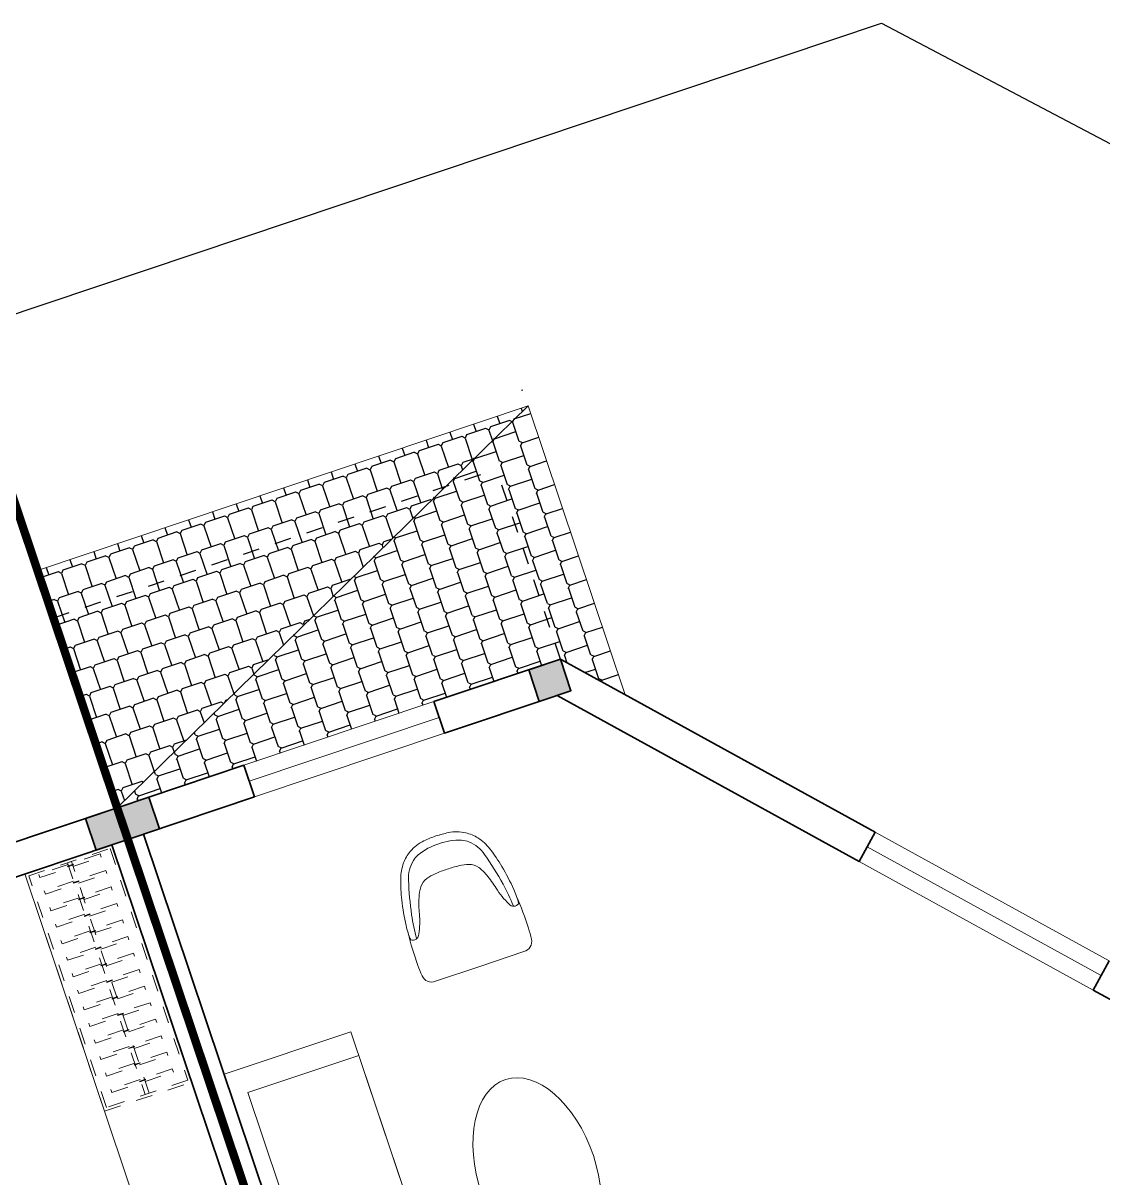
# Model space of a CAD drawing. Header units: metres. Extents: x 568332 to 569219, y 2065964 to 2066430.
# Drawn here: x 568490.17 to 568496.64, y 2066040.31 to 2066047.23 of the extents above; entities that cross this region are included whole.
import ezdxf

# ---------------------------------------------------------------- set-up
doc = ezdxf.new("R2010")
doc.units = ezdxf.units.M
for name, pattern in [('CENTER', [2, 1.25, -0.25, 0.25, -0.25]), ('HIDDEN', [0.375, 0.25, -0.125]), ('X-5M-G-MB PHONGNGU$0$HIDDEN2', [0.1875, 0.125, -0.0625])]:
    doc.linetypes.add(name, pattern=pattern)
doc.layers.get('0').update_dxf_attribs({"linetype": 'CONTINUOUS'})
doc.layers.get('DEFPOINTS').update_dxf_attribs({"linetype": 'CONTINUOUS'})
for name, color, linetype, lineweight in [('-CONCRETE', 1, 'CONTINUOUS', 35), ('-DOOR', 137, 'CONTINUOUS', 9), ('-FURNITURE', 46, 'CONTINUOUS', 9), ('-LINE1', 7, 'CONTINUOUS', 18), ('-STEEL1', 1, 'CONTINUOUS', 35), ('-WALL', 4, 'CONTINUOUS', 35), ('A-NET THAY', 125, 'CONTINUOUS', 18)]:
    doc.layers.add(name, color=color, linetype=linetype, lineweight=lineweight)
for name, color, linetype in [('-RANH GIOI LO DAT', 12, 'CONTINUOUS'), ('12. NET DIM', 252, 'CONTINUOUS'), ('13. NET HATCH', 252, 'CONTINUOUS'), ('ChiaLo', 128, 'CENTER'), ('ViaHeS', 32, 'CONTINUOUS')]:
    doc.layers.add(name, color=color, linetype=linetype)

# ---------------------------------------------------------------- blocks, each defined once
blk = doc.blocks.new('*U189')
at = {"linetype": 'X-5M-G-MB PHONGNGU$0$HIDDEN2'}
for points in [[(0, 600.0000000004657), (0, 0), (1636.196318366162, -5.568266151489479e-10), (1636.196318366162, 599.9999999999088)], [(1616.196318366162, 579.9996613718355), (1616.196318366162, 19.99966137183562), (20, 20.00000000046566), (20, 580.0000000004657)], [(1616.196318366162, 286.6991212949177), (1616.196318366162, 313.0991212948245), (20, 313.0991212953813), (19.99999859370291, 286.6991212952417)], [(113.7817614636733, 319.1750910408318), (109.4317788550979, 319.1750910408318), (109.4317788550979, 280.441767644881), (113.7817614636733, 280.441767644881)], [(227.7817614636733, 319.1750910407849), (223.4317788550979, 319.1750910407849), (223.4317788550979, 280.4417676448341), (227.7817614636733, 280.4417676448341)], [(341.7817614636733, 319.175091040738), (337.4317788550979, 319.175091040738), (337.4317788550979, 280.4417676447872), (341.7817614636733, 280.4417676447872)], [(455.7817614636733, 319.1750910406911), (451.4317788550979, 319.1750910406911), (451.4317788550979, 280.4417676447403), (455.7817614636733, 280.4417676447403)], [(569.7817614636733, 319.1750910406442), (565.431778855098, 319.1750910406442), (565.431778855098, 280.4417676446934), (569.7817614636733, 280.4417676446934)], [(683.7817614636733, 319.1750910405973), (679.431778855098, 319.1750910405973), (679.431778855098, 280.4417676446465), (683.7817614636733, 280.4417676446465)], [(797.7817614636733, 319.1750910405504), (793.431778855098, 319.1750910405504), (793.431778855098, 280.4417676445996), (797.7817614636733, 280.4417676445996)], [(911.7817614636733, 319.1750910405035), (907.431778855098, 319.1750910405035), (907.431778855098, 280.4417676445527), (911.7817614636733, 280.4417676445527)], [(1025.781761463673, 319.1750910404566), (1021.431778855098, 319.1750910404566), (1021.431778855098, 280.4417676445057), (1025.781761463673, 280.4417676445057)], [(1139.781761463673, 319.1750910404097), (1135.431778855098, 319.1750910404097), (1135.431778855098, 280.4417676444588), (1139.781761463673, 280.4417676444588)], [(1253.781761463673, 319.1750910403628), (1249.431778855098, 319.1750910403628), (1249.431778855098, 280.4417676444119), (1253.781761463673, 280.4417676444119)], [(1367.781761463673, 319.1750910403159), (1363.431778855098, 319.1750910403159), (1363.431778855098, 280.441767644365), (1367.781761463673, 280.441767644365)], [(1481.781761463673, 319.175091040269), (1477.431778855098, 319.175091040269), (1477.431778855098, 280.4417676443181), (1481.781761463673, 280.4417676443181)], [(1595.781761463673, 319.175091040222), (1591.431778855098, 319.175091040222), (1591.431778855098, 280.4417676442712), (1595.781761463673, 280.4417676442712)]]:
    blk.add_lwpolyline(points, close=True, dxfattribs=at)
for points in [[(122.2409142897814, 313.1103512093413), (122.2409142897814, 515.2497102723445), (100.1765458012815, 515.2497102723445), (100.1765458012815, 313.1103512093413)], [(236.2409142897814, 313.1103512092944), (236.2409142897814, 515.2497102722975), (214.1765458012815, 515.2497102722975), (214.1765458012815, 313.1103512092944)], [(350.2409142897814, 313.1103512092475), (350.2409142897814, 515.2497102722507), (328.1765458012815, 515.2497102722507), (328.1765458012815, 313.1103512092475)], [(464.2409142897814, 313.1103512092006), (464.2409142897814, 515.2497102722037), (442.1765458012815, 515.2497102722037), (442.1765458012815, 313.1103512092006)], [(578.2409142897814, 313.1103512091537), (578.2409142897814, 515.2497102721569), (556.1765458012815, 515.2497102721569), (556.1765458012815, 313.1103512091537)], [(692.2409142897814, 313.1103512091068), (692.2409142897814, 515.24971027211), (670.1765458012815, 515.24971027211), (670.1765458012815, 313.1103512091068)], [(806.2409142897814, 313.1103512090599), (806.2409142897814, 515.249710272063), (784.1765458012815, 515.249710272063), (784.1765458012815, 313.1103512090599)], [(920.2409142897814, 313.110351209013), (920.2409142897814, 515.2497102720162), (898.1765458012815, 515.2497102720162), (898.1765458012815, 313.110351209013)], [(1034.240914289781, 313.1103512089661), (1034.240914289781, 515.2497102719692), (1012.176545801281, 515.2497102719692), (1012.176545801281, 313.1103512089661)], [(1148.240914289781, 313.1103512089192), (1148.240914289781, 515.2497102719224), (1126.176545801281, 515.2497102719224), (1126.176545801281, 313.1103512089192)], [(1262.240914289781, 313.1103512088723), (1262.240914289781, 515.2497102718754), (1240.176545801281, 515.2497102718754), (1240.176545801281, 313.1103512088723)], [(1376.240914289781, 313.1103512088254), (1376.240914289781, 515.2497102718285), (1354.176545801281, 515.2497102718285), (1354.176545801281, 313.1103512088254)], [(1490.240914289781, 313.1103512087785), (1490.240914289781, 515.2497102717816), (1468.176545801281, 515.2497102717816), (1468.176545801281, 313.1103512087785)], [(1604.240914289781, 313.1103512087315), (1604.240914289781, 515.2497102717347), (1582.176545801281, 515.2497102717347), (1582.176545801281, 313.1103512087315)], [(100.1765458012815, 286.7103512094345), (100.1765458012815, 92.0852110228024), (122.2409142897814, 92.0852110228024), (122.2409142897814, 286.7103512094345)], [(214.1765458012815, 286.7103512093876), (214.1765458012815, 92.08521102275549), (236.2409142897814, 92.08521102275549), (236.2409142897814, 286.7103512093876)], [(328.1765458012815, 286.7103512093407), (328.1765458012815, 92.08521102270858), (350.2409142897814, 92.08521102270858), (350.2409142897814, 286.7103512093407)], [(442.1765458012815, 286.7103512092938), (442.1765458012815, 92.08521102266168), (464.2409142897814, 92.08521102266168), (464.2409142897814, 286.7103512092938)], [(556.1765458012815, 286.7103512092469), (556.1765458012815, 92.08521102261477), (578.2409142897814, 92.08521102261477), (578.2409142897814, 286.7103512092469)], [(670.1765458012815, 286.7103512092), (670.1765458012815, 92.08521102256786), (692.2409142897814, 92.08521102256786), (692.2409142897814, 286.7103512092)], [(784.1765458012815, 286.7103512091531), (784.1765458012815, 92.08521102252095), (806.2409142897814, 92.08521102252095), (806.2409142897814, 286.7103512091531)], [(898.1765458012815, 286.7103512091062), (898.1765458012815, 92.08521102247404), (920.2409142897814, 92.08521102247404), (920.2409142897814, 286.7103512091062)], [(1012.176545801281, 286.7103512090592), (1012.176545801281, 92.08521102242715), (1034.240914289781, 92.08521102242715), (1034.240914289781, 286.7103512090592)], [(1126.176545801281, 286.7103512090123), (1126.176545801281, 92.08521102238024), (1148.240914289781, 92.08521102238024), (1148.240914289781, 286.7103512090123)], [(1240.176545801281, 286.7103512089654), (1240.176545801281, 92.08521102233333), (1262.240914289781, 92.08521102233333), (1262.240914289781, 286.7103512089654)], [(1354.176545801281, 286.7103512089186), (1354.176545801281, 92.08521102228642), (1376.240914289781, 92.08521102228642), (1376.240914289781, 286.7103512089186)], [(1468.176545801281, 286.7103512088717), (1468.176545801281, 92.0852110222395), (1490.240914289781, 92.0852110222395), (1490.240914289781, 286.7103512088717)], [(1582.176545801281, 286.7103512088247), (1582.176545801281, 92.0852110221926), (1604.240914289781, 92.0852110221926), (1604.240914289781, 286.7103512088247)]]:
    blk.add_lwpolyline(points, dxfattribs=at)
blk = doc.blocks.new('A$C5C575821')
at = {"layer": '-CONCRETE'}
h = blk.add_hatch(color=256, dxfattribs=at)
h.dxf.hatch_style = 1
h.paths.add_polyline_path([(-0.00237559899687767, 200.0000000000146), (-0.00237559899687767, 1.455191522836685e-11), (199.9976244010031, 1.455191522836685e-11), (199.9976244010031, 200.0000000000146)])
blk.add_lwpolyline([(-0.00237559899687767, 1.455191522836685e-11), (199.9976244010031, 1.455191522836685e-11), (199.9976244010031, 200.0000000000146), (-0.00237559899687767, 200.0000000000146)], close=True, dxfattribs=at)
blk = doc.blocks.new('TRUC M4')
at = {"layer": '-WALL'}
blk.add_blockref('A$C5C575821', (5600.092061864736, -199.9987787943901), dxfattribs=at)
blk = doc.blocks.new('M4-T3.1')
at = {"layer": '-FURNITURE'}
blk.add_lwpolyline([(466302.4045881055, 31741.13961066869), (466302.4613483039, 36140.83286079396), (466852.4619412603, 36140.83286068872), (466852.4051810618, 31741.13961056345)], close=True, dxfattribs=at)
at = {"layer": '-RANH GIOI LO DAT', "linetype": 'HIDDEN', "ltscale": 10, "const_width": 50}
blk.add_lwpolyline([(460952.4807874031, 48541.1844884125), (466952.4570404572, 48541.18448841239), (466952.5060652128, 28541.20787442131), (460952.5298121587, 28541.20787442131)], close=True, dxfattribs=at)
at = {"layer": '-WALL'}
for p, q in [((466952.461943142, 46541.08445823907), (466952.4978117476, 31540.89404679024)), ((466852.500876173, 31740.89404679024), (466852.790380461, 35820.78858337906)), ((466052.5875166842, 31740.89404679024), (466852.500876173, 31740.89404679024)), ((466052.5875166842, 31540.89404679024), (466952.4978117476, 31540.89404679024))]:
    blk.add_line(p, q, dxfattribs=at)
at = {"layer": '-FURNITURE', "extrusion": (0, 0, -1), "xscale": 0.916666666665974, "yscale": 0.916666666665974, "zscale": -0.916666666665974, "rotation": 270}
blk.add_blockref('*U189', (-466852.489749384, 33240.98623573132), dxfattribs=at)
at = {"layer": '-STEEL1'}
blk.add_blockref('TRUC M4', (461152.233683695, 31741.05064070264), dxfattribs=at)
blk = doc.blocks.new('A$C7D524948')
at = {"layer": '-FURNITURE'}
for points in [[(-1.862645149230957e-09, 824.9500000011176, 0.02374928999430728), (-77.15000000130385, 820, 0.1110396266945436), (-175.0999999996275, 786.1500000022352, 0.08516816991690027), (-234.9500000011176, 733.25, 0.08855014736123698), (-281.5499999988824, 649.3499999996275, 0.02790636319614463), (-315.9500000011176, 525.5999999996275, 0.02834164487538841), (-340.4000000022352, 372.8000000007451, 0.04711987010175965), (-341.0999999996275, 283.4000000003725, 0.5135274654112972), (-284.5500000007451, 299.9500000011176, 0.05957759956988055), (-242.5500000026077, 413.6500000003725, -0.03446512451505389), (-213.1500000003725, 507.4499999992549, -0.05927668371543007), (-182.7500000009313, 564.2999999988824, -0.1661460996977688), (-133.4500000011176, 600.4000000003725, -0.0525641271264061), (-75.80000000074506, 611.9500000011176, -0.02855401869774651), (-1.862645149230957e-09, 614.6500000003725, -3.543335205159532)], [(-0.5500000007450581, 774.1500000003725, 0.1055837687742558), (-137.8000000007451, 751.3000000007451, 0.08397584501256396), (-176, 728.25, 0.1493020227225411), (-241.2000000011176, 626.1999999992549, 0.02490854660583826), (-289.25, 424.1500000003725, 0.02643887537121914), (-306.5679914960638, 278.4068524483591, -0.8863330528017872)], [(-0.5500000007450581, 774.1500000003725, -0.1055837687742558), (136.6999999992549, 751.3000000007451, -0.08397584501256396), (174.8999999985099, 728.2500000018626, -0.1493020227225411), (240.0999999986961, 626.1999999992549, -0.02490854660583826), (288.1499999975786, 424.1500000003725, -0.02643887537121914), (305.467991495505, 278.4068524483591, 0.8863330528017872)], [(-1.862645149230957e-09, 824.9500000011176, -0.02374928999430728), (77.14999999850988, 820.0000000018626, -0.1110396266945436), (175.0999999986961, 786.1500000003725, -0.08516816991690027), (234.9499999992549, 733.25, -0.08855014736123698), (281.5499999988824, 649.3499999996275, -0.02790636319614463), (315.9500000011176, 525.5999999996275, -0.02834164487538841), (340.3999999985099, 372.8000000007451, -0.04711987010175965), (341.0999999996275, 283.4000000022352, -0.5135274654112972), (284.5500000007451, 299.9499999992549, -0.05957759956988055), (242.5499999988824, 413.6499999985099, 0.03446512451505389), (213.1499999994412, 507.4500000011176, 0.05927668371543007), (182.75, 564.3000000007451, 0.1661460996977688), (133.4499999983236, 600.4000000003725, 0.0525641271264061), (75.79999999888241, 611.9499999992549, 0.02855401869774651), (-1.862645149230957e-09, 614.6500000003725, 3.543335205159532)], [(-342.8562581948936, 328.1164919566363, 0.02267140514630937), (-350.039135296829, 124.5, 0.01212164544072816), (-345.6391352973878, 57.0500000026077, 0.4055082152921144), (-279.3891352973878, 0), (0, 0)], [(342.8562581939623, 328.1164919547737, -0.02267140514630937), (350.0391352958977, 124.5, -0.01212164544072816), (345.6391352955252, 57.05000000074506, -0.4055082152921144), (279.3891352964565, 0), (0, 0)]]:
    blk.add_lwpolyline(points, format="xyb", dxfattribs=at)
blk = doc.blocks.new('A$C5347a30b')
at = {"layer": '-FURNITURE'}
blk.add_line((100.0000000175787, 1050), (800.0000000175787, 1050), dxfattribs=at)
for points in [[(0, 2100), (800, 2100), (800.0000000350992, 0), (3.509921953082085e-08, 0)], [(100, 1950), (800, 1950), (800.0000000350992, 150), (100.0000000350992, 150)]]:
    blk.add_lwpolyline(points, close=True, dxfattribs=at)
at = {"layer": '-FURNITURE', "extrusion": (0, 0, -1)}
blk.add_ellipse((1587.226858319598, 1165.922992747277), major_axis=(4.404122562681875e-13, 599.6610878558713), ratio=0.5899940615450747, dxfattribs=at)
blk = doc.blocks.new('truc M5')
at = {"layer": '-WALL'}
for p in [(-199.9976244010031, -200.0000000000146), (2400.002345998771, -200.0000000000146)]:
    blk.add_blockref('A$C5C575821', p, dxfattribs=at)
blk = doc.blocks.new('A$C2F1A053C')
at = {"layer": '13. NET HATCH'}
h = blk.add_hatch(dxfattribs=at)
h.set_pattern_fill('MAIGO-12', color=256, scale=300, angle=89.99999999999999)
h.set_pattern_definition([(90, (-235231.501073834, 36014.99998850659), (-150, 75.00000000000007), [120, -30, 120, -30]), (180, (-235246.501073834, 35999.99998850659), (-150, -74.99999999999993), [135, -165]), (135, (-235231.501073834, 35984.99998850659), (-150.0000000028537, 75.00000000142693), [21.213203436, -403.0508651999999]), (225, (-235231.501073834, 36014.99998850659), (-150.0000000028537, -75.0000000014268), [21.213203436, -403.0508651999999])])
h.paths.add_polyline_path([(5017.79025887209, 66.27718451156397), (4999.994635555428, -106.9888911100279), (4999.994635555428, 1892.035436992344), (5299.994635555428, 1566.277184519495), (6099.994665155653, 1566.277184519495), (7299.994635555195, 1566.277184519495), (8099.994635555428, 1566.277184519495)])
h = blk.add_hatch(dxfattribs=at)
h.set_pattern_fill('MAIGO-12', color=256, scale=300, angle=-1.27e-14)
h.set_pattern_definition([(360, (-235141.501073834, 35924.99998850659), (75.00000000000004, 150), [120, -30, 120, -30]), (90, (-235156.501073834, 35939.99998850659), (-74.99999999999993, 150), [135, -165]), (44.99999999999999, (-235171.501073834, 35924.99998850659), (75.00000000142691, 150.0000000028537), [21.213203436, -403.0508651999999]), (135, (-235141.501073834, 35924.99998850659), (-75.00000000142681, 150.0000000028537), [21.213203436, -403.0508651999999])])
h.paths.add_polyline_path([(4999.994635555428, 66.27718451156397), (8099.994635559153, 1566.277184521365), (8099.994635559386, 66.27718451156397)])
at = {"layer": '-DOOR'}
for points in [[(3841.935630126623, 3149.526331080408), (2758.053581785643, 4326.471404261232), (2905.171715933131, 4461.956660303797), (3989.053764273878, 3285.011587122957)], [(6099.99466515542, 1766.277184519495), (7299.994635555195, 1766.277184519495), (7299.994635555195, 1566.277184519495), (6099.99466515542, 1566.277184519495)]]:
    blk.add_lwpolyline(points, close=True, dxfattribs=at)
for points in [[(2831.612648859154, 4394.214032282398), (3915.494697200134, 3217.268959101806)], [(7299.994635555195, 1666.277184519495), (6099.99466515542, 1666.597752792572)]]:
    blk.add_lwpolyline(points, dxfattribs=at)
at = {"layer": '-LINE1', "lineweight": 18}
blk.add_line((4999.994635555428, 1892.035436992344), (4999.994635555428, 66.27718451156397), dxfattribs=at)
for points in [[(4999.994635555428, 66.27718451156397), (8099.994635555428, 1566.277184519495)], [(8099.994635555428, 1566.277184519495), (8099.994635555428, 66.27718451156397), (4999.994635555428, 66.27718451156397)]]:
    blk.add_lwpolyline(points, dxfattribs=at)
at = {"layer": '-WALL'}
for p, q in [((8099.994635555428, 16566.27718451949), (8099.994635555428, 1566.277184519495)), ((7999.994635555195, 9266.151663805176), (7999.994635555195, 1766.277184519495)), ((1499.994635557057, 5987.783459506038), (2905.171731949551, 4461.956675053851)), ((2758.053597802063, 4326.471419011279), (2905.171731949551, 4461.956675053851)), ((3841.935646142811, 3149.526345830454), (3989.053780290531, 3285.011601873019)), ((3989.053780290531, 3285.011601873019), (5387.699314970057, 1766.277184519495)), ((3841.935646142811, 3149.526345830454), (5299.994635555428, 1566.277184519495)), ((5387.699314970057, 1766.277184519495), (6099.99466515542, 1766.277184519495)), ((7299.994635555195, 1766.277184519495), (7999.994635555195, 1766.277184519495)), ((5299.994635555428, 1566.277184519495), (6099.99466515542, 1566.277184519495)), ((7299.994635555195, 1566.277184519495), (8099.994635555428, 1566.277184519495))]:
    blk.add_line(p, q, dxfattribs=at)
for points in [[(6099.99466515542, 1766.277184519495), (6099.99466515542, 1566.277184519495)], [(7299.994635555195, 1766.277184519495), (7299.994635555195, 1566.277184519495)], [(7299.994635555195, 1766.277184519495), (7299.994635555195, 1566.277184519495)]]:
    blk.add_lwpolyline(points, dxfattribs=at)
at = {"layer": 'DEFPOINTS', "linetype": 'HIDDEN', "ltscale": 5}
for p in [(5299.994635555428, 1566.277184511579), (8099.994635555428, 366.2771845115785)]:
    blk.add_line(p, (5299.994635555428, 366.2771845115785), dxfattribs=at)
at = {"layer": '-FURNITURE', "xscale": -1}
blk.add_blockref('A$C5347a30b', (7999.994635567535, 3283.542655891775), dxfattribs=at)
at = {"layer": '-FURNITURE', "xscale": -1, "rotation": 180}
blk.add_blockref('A$C7D524948', (6343.61305472767, 3158.667026995492), dxfattribs=at)
at = {"layer": '-STEEL1', "xscale": -1}
blk.add_blockref('truc M5', (7899.994635555195, 1766.277184519495), dxfattribs=at)

msp = doc.modelspace()

# ---------------------------------------------------------------- linework, layer by layer
at = {"layer": 'ChiaLo', "ltscale": 5}
msp.add_lwpolyline([(568489.77852109, 2066045.376768197), (568496.1416594745, 2066026.416006875)], dxfattribs=at)
at = {"layer": 'ViaHeS'}
msp.add_lwpolyline([(568377.9100292928, 2066007.834251728), (568495.3095522419, 2066047.232955089), (568501.4151432578, 2066044.013783243), (568510.4404839884, 2066012.219822507), (568505.7157784854, 2066003.258785054), (568392.2270906585, 2065965.172538755), (568385.8961157319, 2065968.321944489), (568374.7606235587, 2066001.503276802)], close=True, dxfattribs=at)

# ---------------------------------------------------------------- next in the draw order: block references
at = {"layer": '12. NET DIM', "color": 2, "true_color": 0xf1eb1f, "xscale": -0.001, "yscale": 0.001, "zscale": 0.001, "rotation": 198.5514997324876}
msp.add_blockref('M4-T3.1', (568038.0075717884, 2065923.869955114), dxfattribs=at)

# ---------------------------------------------------------------- next in the draw order: block references
at = {"layer": 'A-NET THAY', "color": 2, "xscale": 0.001, "yscale": 0.001, "zscale": 0.001, "rotation": 198.551084662239}
msp.add_blockref('A$C2F1A053C', (568497.9121081237, 2066046.593769378), dxfattribs=at)

doc.saveas('drawing.dxf')
